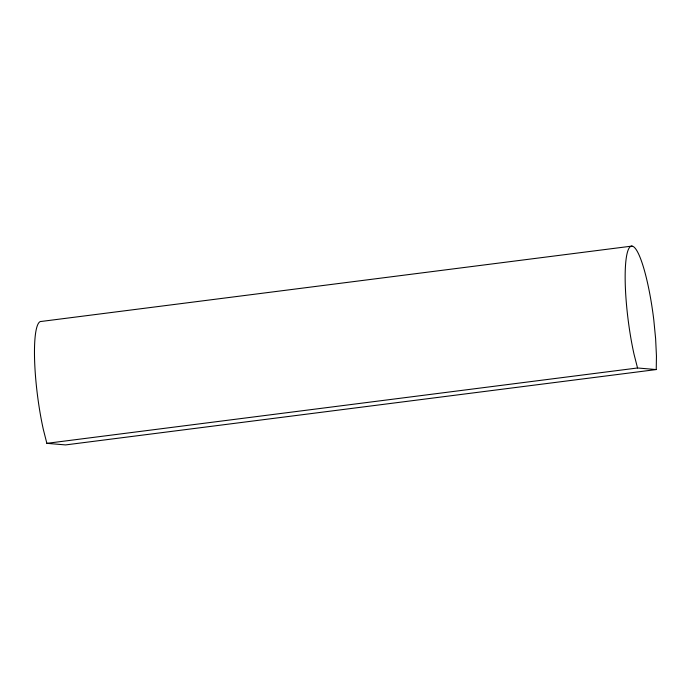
<?xml version="1.0" encoding="UTF-8"?>
<svg xmlns="http://www.w3.org/2000/svg" width="691" height="691" viewBox="0 0 691 691"><rect width="100%" height="100%" fill="white"/><g stroke="black" fill="none" stroke-linecap="round" stroke-linejoin="round"><path stroke-width="1.04" d="M656.234 369.564L656.45 356.09L655.621 338.668L653.79 319.881A73.289 12.714 82.7 0 0 628.983 248.276A73.289 12.714 82.7 0 0 634.018 354.189L637.534 367.983L656.234 369.564L65.567 444.918L46.858 443.337L43.352 429.543A73.289 12.714 82.7 0 1 41.365 321.436L632.032 246.082M46.858 443.337L637.534 367.983"/></g></svg>
